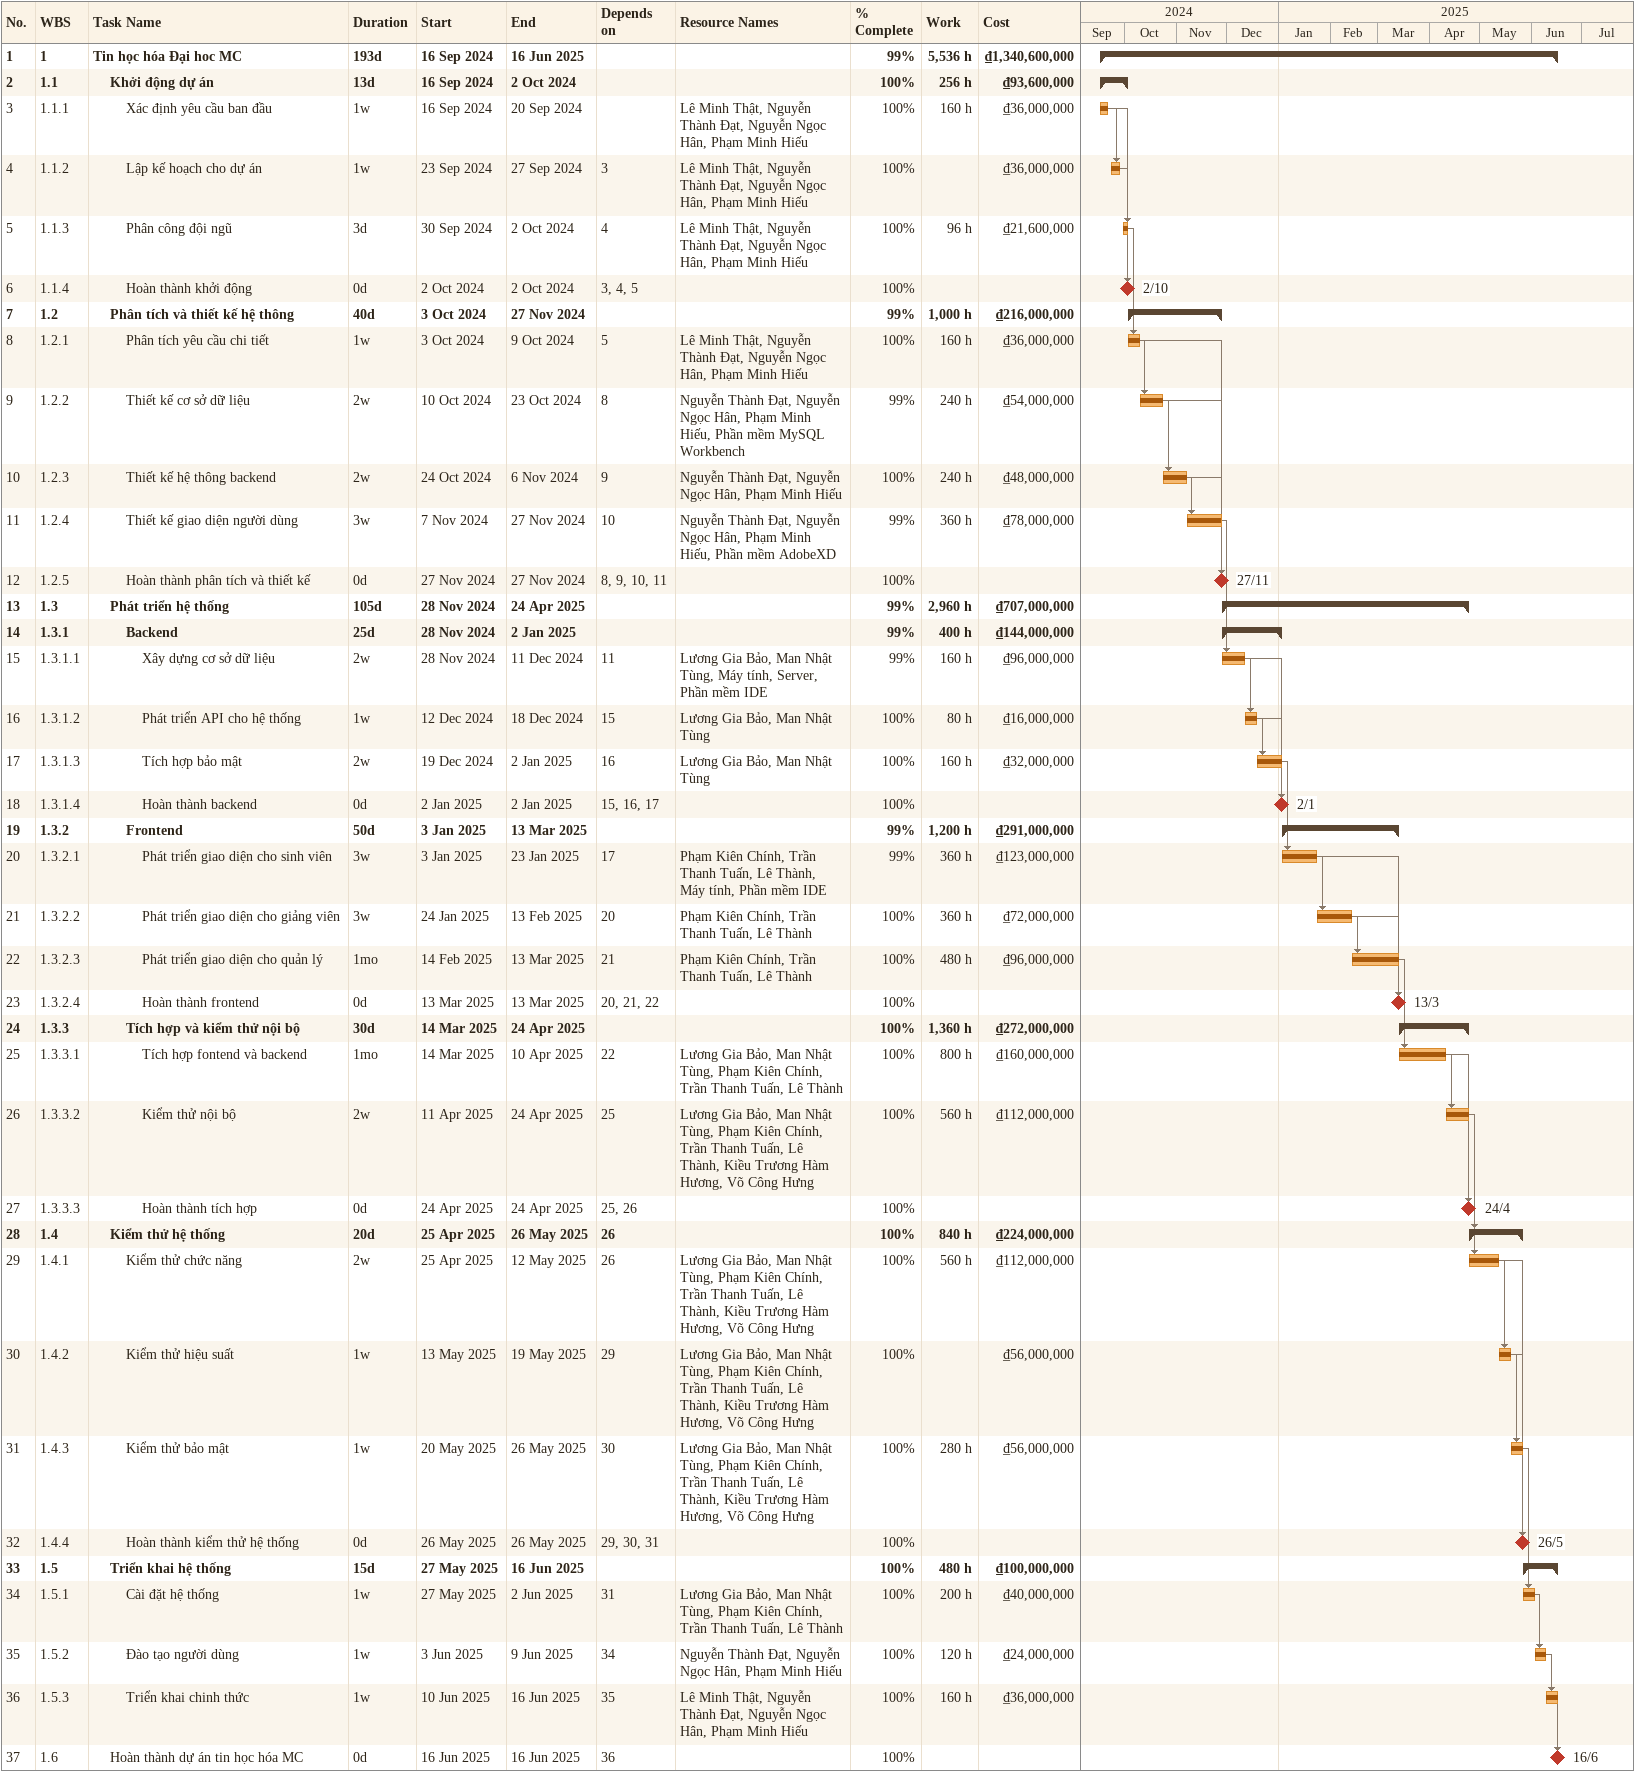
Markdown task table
| ID | WBS | Task | Duration | Start | Finish | Predecessors | Resources | % complete | Work (h) | Cost (₫) |
|---|---|---|---|---|---|---|---|---|---|---|
| 1 | 1 | **Tin học hóa Đại hoc MC** | 193d | 2024-09-16 | 2025-06-16 |  |  | 99 | 5536 | 1340600000 |
| 2 | 1.1 | **Khởi động dự án** | 13d | 2024-09-16 | 2024-10-02 |  |  | 100 | 256 | 93600000 |
| 3 | 1.1.1 | Xác định yêu cầu ban đầu | 1w | 2024-09-16 | 2024-09-20 |  | Lê Minh Thật, Nguyễn Thành Đạt, Nguyễn Ngọc Hân, Phạm Minh Hiếu | 100 | 160 | 36000000 |
| 4 | 1.1.2 | Lập kế hoạch cho dự án | 1w | 2024-09-23 | 2024-09-27 | 3 | Lê Minh Thật, Nguyễn Thành Đạt, Nguyễn Ngọc Hân, Phạm Minh Hiếu | 100 |  | 36000000 |
| 5 | 1.1.3 | Phân công đội ngũ | 3d | 2024-09-30 | 2024-10-02 | 4 | Lê Minh Thật, Nguyễn Thành Đạt, Nguyễn Ngọc Hân, Phạm Minh Hiếu | 100 | 96 | 21600000 |
| 6 | 1.1.4 | Hoàn thành khởi động | 0d | 2024-10-02 | 2024-10-02 | 3, 4, 5 |  | 100 |  |  |
| 7 | 1.2 | **Phân tích và thiết kế hệ thông** | 40d | 2024-10-03 | 2024-11-27 |  |  | 99 | 1000 | 216000000 |
| 8 | 1.2.1 | Phân tích yêu cầu chi tiết | 1w | 2024-10-03 | 2024-10-09 | 5 | Lê Minh Thật, Nguyễn Thành Đạt, Nguyễn Ngọc Hân, Phạm Minh Hiếu | 100 | 160 | 36000000 |
| 9 | 1.2.2 | Thiết kế cơ sở dữ liệu | 2w | 2024-10-10 | 2024-10-23 | 8 | Nguyễn Thành Đạt, Nguyễn Ngọc Hân, Phạm Minh Hiếu, Phần mềm MySQL Workbench | 99 | 240 | 54000000 |
| 10 | 1.2.3 | Thiết kế hệ thông backend | 2w | 2024-10-24 | 2024-11-06 | 9 | Nguyễn Thành Đạt, Nguyễn Ngọc Hân, Phạm Minh Hiếu | 100 | 240 | 48000000 |
| 11 | 1.2.4 | Thiết kế giao diện người dùng | 3w | 2024-11-07 | 2024-11-27 | 10 | Nguyễn Thành Đạt, Nguyễn Ngọc Hân, Phạm Minh Hiếu, Phần mềm AdobeXD | 99 | 360 | 78000000 |
| 12 | 1.2.5 | Hoàn thành phân tích và thiết kế | 0d | 2024-11-27 | 2024-11-27 | 8, 9, 10, 11 |  | 100 |  |  |
| 13 | 1.3 | **Phát triển hệ thống** | 105d | 2024-11-28 | 2025-04-24 |  |  | 99 | 2960 | 707000000 |
| 14 | 1.3.1 | **Backend** | 25d | 2024-11-28 | 2025-01-02 |  |  | 99 | 400 | 144000000 |
| 15 | 1.3.1.1 | Xây dựng cơ sở dữ liệu | 2w | 2024-11-28 | 2024-12-11 | 11 | Lương Gia Bảo, Man Nhật Tùng, Máy tính, Server, Phần mềm IDE | 99 | 160 | 96000000 |
| 16 | 1.3.1.2 | Phát triển API cho hệ thống | 1w | 2024-12-12 | 2024-12-18 | 15 | Lương Gia Bảo, Man Nhật Tùng | 100 | 80 | 16000000 |
| 17 | 1.3.1.3 | Tích hợp bảo mật | 2w | 2024-12-19 | 2025-01-02 | 16 | Lương Gia Bảo, Man Nhật Tùng | 100 | 160 | 32000000 |
| 18 | 1.3.1.4 | Hoàn thành backend | 0d | 2025-01-02 | 2025-01-02 | 15, 16, 17 |  | 100 |  |  |
| 19 | 1.3.2 | **Frontend** | 50d | 2025-01-03 | 2025-03-13 |  |  | 99 | 1200 | 291000000 |
| 20 | 1.3.2.1 | Phát triển giao diện cho sinh viên | 3w | 2025-01-03 | 2025-01-23 | 17 | Phạm Kiên Chính, Trần Thanh Tuấn, Lê Thành, Máy tính, Phần mềm IDE | 99 | 360 | 123000000 |
| 21 | 1.3.2.2 | Phát triển giao diện cho giảng viên | 3w | 2025-01-24 | 2025-02-13 | 20 | Phạm Kiên Chính, Trần Thanh Tuấn, Lê Thành | 100 | 360 | 72000000 |
| 22 | 1.3.2.3 | Phát triển giao diện cho quản lý | 1mo | 2025-02-14 | 2025-03-13 | 21 | Phạm Kiên Chính, Trần Thanh Tuấn, Lê Thành | 100 | 480 | 96000000 |
| 23 | 1.3.2.4 | Hoàn thành frontend | 0d | 2025-03-13 | 2025-03-13 | 20, 21, 22 |  | 100 |  |  |
| 24 | 1.3.3 | **Tích hợp và kiểm thử nội bộ** | 30d | 2025-03-14 | 2025-04-24 |  |  | 100 | 1360 | 272000000 |
| 25 | 1.3.3.1 | Tích hợp fontend và backend | 1mo | 2025-03-14 | 2025-04-10 | 22 | Lương Gia Bảo, Man Nhật Tùng, Phạm Kiên Chính, Trần Thanh Tuấn, Lê Thành | 100 | 800 | 160000000 |
| 26 | 1.3.3.2 | Kiểm thử nội bộ | 2w | 2025-04-11 | 2025-04-24 | 25 | Lương Gia Bảo, Man Nhật Tùng, Phạm Kiên Chính, Trần Thanh Tuấn, Lê Thành, Kiều Trương Hàm Hương, Võ Công Hưng | 100 | 560 | 112000000 |
| 27 | 1.3.3.3 | Hoàn thành tích hợp | 0d | 2025-04-24 | 2025-04-24 | 25, 26 |  | 100 |  |  |
| 28 | 1.4 | **Kiểm thử hệ thống** | 20d | 2025-04-25 | 2025-05-26 | 26 |  | 100 | 840 | 224000000 |
| 29 | 1.4.1 | Kiểm thử chức năng | 2w | 2025-04-25 | 2025-05-12 | 26 | Lương Gia Bảo, Man Nhật Tùng, Phạm Kiên Chính, Trần Thanh Tuấn, Lê Thành, Kiều Trương Hàm Hương, Võ Công Hưng | 100 | 560 | 112000000 |
| 30 | 1.4.2 | Kiểm thử hiệu suất | 1w | 2025-05-13 | 2025-05-19 | 29 | Lương Gia Bảo, Man Nhật Tùng, Phạm Kiên Chính, Trần Thanh Tuấn, Lê Thành, Kiều Trương Hàm Hương, Võ Công Hưng | 100 |  | 56000000 |
| 31 | 1.4.3 | Kiểm thử bảo mật | 1w | 2025-05-20 | 2025-05-26 | 30 | Lương Gia Bảo, Man Nhật Tùng, Phạm Kiên Chính, Trần Thanh Tuấn, Lê Thành, Kiều Trương Hàm Hương, Võ Công Hưng | 100 | 280 | 56000000 |
| 32 | 1.4.4 | Hoàn thành kiểm thử hệ thống | 0d | 2025-05-26 | 2025-05-26 | 29, 30, 31 |  | 100 |  |  |
| 33 | 1.5 | **Triển khai hệ thống** | 15d | 2025-05-27 | 2025-06-16 |  |  | 100 | 480 | 100000000 |
| 34 | 1.5.1 | Cài đặt hệ thống | 1w | 2025-05-27 | 2025-06-02 | 31 | Lương Gia Bảo, Man Nhật Tùng, Phạm Kiên Chính, Trần Thanh Tuấn, Lê Thành | 100 | 200 | 40000000 |
| 35 | 1.5.2 | Đào tạo người dùng | 1w | 2025-06-03 | 2025-06-09 | 34 | Nguyễn Thành Đạt, Nguyễn Ngọc Hân, Phạm Minh Hiếu | 100 | 120 | 24000000 |
| 36 | 1.5.3 | Triển khai chinh thức | 1w | 2025-06-10 | 2025-06-16 | 35 | Lê Minh Thật, Nguyễn Thành Đạt, Nguyễn Ngọc Hân, Phạm Minh Hiếu | 100 | 160 | 36000000 |
| 37 | 1.6 | Hoàn thành dự án tin học hóa MC | 0d | 2025-06-16 | 2025-06-16 | 36 |  | 100 |  |  |
